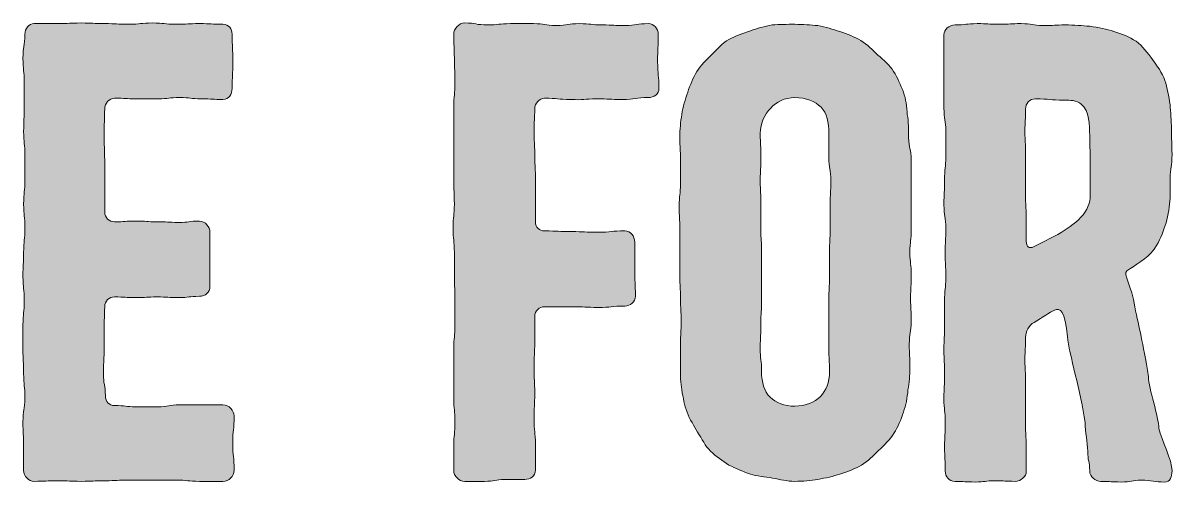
# Model space of a CAD drawing. Header units: inches. Extents: x 217 to 864, y -1016 to -62.
# Drawn here: x 536.7 to 857, y -792.5 to -664.6 of the extents above; entities that cross this region are included whole.
import ezdxf

# ---------------------------------------------------------------- set-up
doc = ezdxf.new("R2010")
doc.units = ezdxf.units.IN
doc.header["$MEASUREMENT"] = 0
doc.layers.add('Layer 1', color=7, linetype='Continuous')

# ---------------------------------------------------------------- blocks, each defined once
blk = doc.blocks.new('block 2')
at = {"layer": 'Layer 1', "true_color": 0x040404}
h = blk.add_hatch(color=18, dxfattribs=at)
h.dxf.hatch_style = 2
edge = h.paths.add_edge_path()
edge.add_spline(control_points=[(592.46, -771.03), (589.55, -771.03), (589.55, -771.03), (586.45, -771.03), (583.36, -771.03), (583.36, -771.03), (580.44, -771.03), (577.34, -771.03), (577.34, -771.58), (574.25, -771.58), (571.33, -771.58), (571.33, -771.58), (568.23, -771.58), (565.32, -771.58), (565.32, -771.22), (562.22, -771.22), (560.76, -771.22), (559.67, -770.12), (559.67, -768.48), (559.67, -765.39), (559.12, -765.39), (559.12, -762.29), (559.12, -759.19), (559.31, -759.19), (559.31, -756.09), (559.31, -753), (559.31, -753), (559.31, -749.9), (559.31, -746.8), (559.49, -746.8), (559.49, -743.7), (559.49, -742.06), (560.76, -740.97), (562.22, -740.97), (565.14, -740.97), (565.14, -741.15), (568.23, -741.15), (571.15, -741.15), (571.15, -740.97), (574.06, -740.97), (577.16, -740.97), (577.16, -741.15), (580.08, -741.15), (582.99, -741.15), (582.99, -740.79), (585.91, -740.79), (587.55, -740.79), (588.82, -739.7), (588.82, -738.06), (588.82, -734.23), (588.82, -734.23), (588.82, -730.59), (588.82, -726.76), (588.82, -726.76), (588.82, -722.93), (588.82, -721.48), (587.55, -719.84), (585.91, -719.84), (582.99, -719.84), (582.99, -720.2), (580.08, -720.2), (576.98, -720.2), (576.98, -720.02), (574.06, -720.02), (571.15, -720.02), (571.15, -719.84), (568.23, -719.84), (565.14, -719.84), (565.14, -720.02), (562.22, -720.02), (560.76, -720.02), (559.49, -718.93), (559.49, -717.29), (559.49, -713.82), (559.49, -713.82), (559.49, -710.18), (559.49, -706.54), (559.49, -706.54), (559.49, -702.89), (559.49, -699.25), (559.31, -699.25), (559.31, -695.79), (559.31, -692.14), (559.49, -692.14), (559.49, -688.5), (559.49, -687.04), (560.76, -685.58), (562.22, -685.58), (565.32, -685.58), (565.32, -685.77), (568.23, -685.77), (571.33, -685.77), (571.33, -685.77), (574.43, -685.77), (577.34, -685.77), (577.34, -685.4), (580.44, -685.4), (583.36, -685.4), (583.36, -685.77), (586.45, -685.77), (589.55, -685.77), (589.55, -685.95), (592.46, -685.95), (594.11, -685.95), (595.02, -684.49), (595.02, -682.85), (595.02, -679.21), (595.2, -679.21), (595.2, -675.38), (595.2, -671.55), (595.02, -671.55), (595.02, -667.73), (595.02, -666.27), (594.11, -665), (592.46, -665), (589.19, -665), (589.19, -664.81), (585.91, -664.81), (582.63, -664.81), (582.63, -665), (579.35, -665), (576.07, -665), (576.07, -664.63), (572.79, -664.63), (569.51, -664.63), (569.51, -665), (566.23, -665), (562.77, -665), (562.77, -664.81), (559.49, -664.81), (556.21, -664.81), (556.21, -664.63), (552.93, -664.63), (549.65, -664.63), (549.65, -664.81), (546.37, -664.81), (543.09, -664.81), (543.09, -664.81), (539.81, -664.81), (538.35, -664.81), (537.26, -666.27), (537.26, -667.73), (537.26, -671.19), (536.71, -671.19), (536.71, -674.47), (536.71, -677.93), (537.08, -677.93), (537.08, -681.21), (537.08, -684.67), (537.08, -684.67), (537.08, -687.95), (537.08, -691.41), (536.9, -691.41), (536.9, -694.88), (536.9, -698.15), (537.26, -698.15), (537.26, -701.62), (537.26, -704.9), (537.26, -704.9), (537.26, -708.36), (537.26, -711.64), (536.9, -711.64), (536.9, -715.1), (536.9, -718.38), (537.26, -718.38), (537.26, -721.84), (537.26, -725.12), (536.9, -725.12), (536.9, -728.58), (536.9, -731.86), (536.71, -731.86), (536.71, -735.32), (536.71, -738.6), (537.08, -738.6), (537.08, -742.06), (537.08, -745.34), (536.71, -745.34), (536.71, -748.81), (536.71, -752.09), (536.71, -752.09), (536.71, -755.55), (536.71, -758.83), (536.9, -758.83), (536.9, -762.29), (536.9, -765.75), (537.26, -765.75), (537.26, -769.03), (537.26, -772.49), (536.71, -772.49), (536.71, -775.77), (536.71, -779.23), (536.9, -779.23), (536.9, -782.51), (536.9, -785.97), (536.9, -785.97), (536.9, -789.25), (536.9, -790.89), (538.35, -792.35), (539.81, -792.35), (543.09, -792.35), (543.09, -792.17), (546.37, -792.17), (549.65, -792.17), (549.65, -792.35), (552.93, -792.35), (556.21, -792.35), (556.21, -792.17), (559.67, -792.17), (562.95, -792.17), (562.95, -791.99), (566.23, -791.99), (569.51, -791.99), (569.51, -791.99), (572.79, -791.99), (576.07, -791.99), (576.07, -791.99), (579.35, -791.99), (582.63, -791.99), (582.63, -792.35), (585.91, -792.35), (589.19, -792.35), (589.19, -792.35), (592.46, -792.35), (594.11, -792.35), (595.56, -790.89), (595.56, -789.25), (595.56, -785.43), (595.2, -785.43), (595.2, -781.78), (595.2, -777.96), (595.56, -777.96), (595.56, -774.13), (595.56, -772.67), (594.11, -771.03), (592.46, -771.03)], knot_values=[0, 0, 0, 0, 1, 1, 1, 2, 2, 2, 3, 3, 3, 4, 4, 4, 5, 5, 5, 6, 6, 6, 7, 7, 7, 8, 8, 8, 9, 9, 9, 10, 10, 10, 11, 11, 11, 12, 12, 12, 13, 13, 13, 14, 14, 14, 15, 15, 15, 16, 16, 16, 17, 17, 17, 18, 18, 18, 19, 19, 19, 20, 20, 20, 21, 21, 21, 22, 22, 22, 23, 23, 23, 24, 24, 24, 25, 25, 25, 26, 26, 26, 27, 27, 27, 28, 28, 28, 29, 29, 29, 30, 30, 30, 31, 31, 31, 32, 32, 32, 33, 33, 33, 34, 34, 34, 35, 35, 35, 36, 36, 36, 37, 37, 37, 38, 38, 38, 39, 39, 39, 40, 40, 40, 41, 41, 41, 42, 42, 42, 43, 43, 43, 44, 44, 44, 45, 45, 45, 46, 46, 46, 47, 47, 47, 48, 48, 48, 49, 49, 49, 50, 50, 50, 51, 51, 51, 52, 52, 52, 53, 53, 53, 54, 54, 54, 55, 55, 55, 56, 56, 56, 57, 57, 57, 58, 58, 58, 59, 59, 59, 60, 60, 60, 61, 61, 61, 62, 62, 62, 63, 63, 63, 64, 64, 64, 65, 65, 65, 66, 66, 66, 67, 67, 67, 68, 68, 68, 69, 69, 69, 70, 70, 70, 71, 71, 71, 72, 72, 72, 73, 73, 73, 74, 74, 74, 75, 75, 75, 76, 76, 76, 77, 77, 77, 78, 78, 78, 78], degree=3, periodic=1)
h = blk.add_hatch(color=18, dxfattribs=at)
h.dxf.hatch_style = 2
edge = h.paths.add_edge_path()
edge.add_spline(control_points=[(682.1, -685.58), (685.75, -685.58), (685.75, -685.95), (689.39, -685.95), (693.04, -686.13), (693.04, -685.77), (696.68, -685.77), (700.14, -685.77), (700.14, -685.95), (703.78, -685.95), (707.43, -685.95), (707.43, -685.4), (711.07, -685.4), (712.53, -685.4), (713.99, -684.49), (713.99, -682.85), (713.99, -679.21), (713.62, -679.21), (713.62, -675.38), (713.62, -671.55), (713.81, -671.55), (713.81, -667.73), (713.81, -666.27), (712.53, -664.81), (711.07, -664.81), (707.79, -664.81), (707.79, -665.36), (704.51, -665.36), (701.42, -665.36), (701.42, -665.18), (698.14, -665.18), (695.04, -665.18), (695.04, -664.81), (691.76, -664.81), (688.66, -664.81), (688.66, -665.36), (685.38, -665.36), (682.1, -665.36), (682.1, -664.81), (679.01, -664.81), (675.73, -664.81), (675.73, -664.81), (672.63, -664.81), (669.35, -664.81), (669.35, -665.18), (666.25, -665.18), (662.97, -665.18), (662.97, -664.63), (659.87, -664.63), (658.24, -664.63), (656.78, -666.27), (656.78, -667.73), (656.78, -671.19), (656.96, -671.19), (656.96, -674.47), (656.96, -677.93), (657.14, -677.93), (657.14, -681.21), (657.14, -684.67), (656.78, -684.67), (656.78, -687.95), (656.78, -691.41), (656.78, -691.41), (656.78, -694.88), (656.78, -698.15), (656.78, -698.15), (656.78, -701.62), (656.78, -704.9), (656.78, -704.9), (656.78, -708.36), (656.78, -711.64), (656.96, -711.64), (656.96, -715.1), (656.96, -718.38), (656.6, -718.38), (656.6, -721.84), (656.6, -725.12), (656.96, -725.12), (656.96, -728.58), (656.96, -731.86), (656.96, -731.86), (656.96, -735.32), (656.96, -738.6), (657.14, -738.6), (657.14, -742.06), (657.14, -745.34), (657.14, -745.34), (657.14, -748.81), (657.14, -752.09), (656.78, -752.09), (656.78, -755.55), (656.78, -758.83), (656.78, -758.83), (656.78, -762.29), (656.78, -765.75), (656.78, -765.75), (656.78, -769.03), (656.78, -772.49), (657.14, -772.49), (657.14, -775.77), (657.14, -779.23), (656.78, -779.23), (656.78, -782.51), (656.78, -785.97), (656.78, -785.97), (656.78, -789.25), (656.78, -790.89), (658.24, -792.35), (659.87, -792.35), (662.61, -792.35), (662.61, -792.35), (665.34, -792.35), (668.26, -792.35), (668.26, -791.8), (670.99, -791.8), (673.72, -791.8), (673.72, -791.8), (676.64, -791.8), (678.09, -791.8), (679.55, -790.89), (679.55, -789.25), (679.55, -785.79), (679.55, -785.79), (679.55, -782.15), (679.55, -778.5), (679.19, -778.5), (679.19, -775.04), (679.19, -771.4), (679.37, -771.4), (679.37, -767.75), (679.37, -764.29), (679.19, -764.29), (679.19, -760.65), (679.19, -757), (679.37, -757), (679.37, -753.54), (679.37, -749.9), (679.37, -749.9), (679.37, -746.44), (679.37, -744.8), (680.65, -743.7), (682.1, -743.7), (685.93, -743.7), (685.93, -743.7), (689.57, -743.7), (693.4, -743.7), (693.4, -743.89), (697.04, -743.89), (700.69, -743.89), (700.69, -743.52), (704.51, -743.52), (705.97, -743.52), (707.43, -742.25), (707.43, -740.79), (707.43, -736.96), (707.25, -736.96), (707.25, -733.14), (707.25, -729.49), (707.25, -729.49), (707.25, -725.67), (707.25, -724.03), (705.97, -722.57), (704.51, -722.57), (700.69, -722.57), (700.69, -722.93), (697.04, -722.93), (693.22, -722.93), (693.22, -722.75), (689.57, -722.75), (685.93, -722.75), (685.93, -722.57), (682.1, -722.57), (680.65, -722.57), (679.55, -721.66), (679.55, -720.02), (679.55, -716.92), (679.55, -716.92), (679.55, -713.82), (679.55, -710.54), (679.55, -710.54), (679.55, -707.45), (679.55, -704.35), (679.37, -704.35), (679.37, -701.07), (679.37, -697.97), (679.19, -697.97), (679.19, -694.88), (679.19, -691.6), (679.37, -691.6), (679.37, -688.5), (679.37, -687.04), (680.65, -685.58), (682.1, -685.58)], knot_values=[0, 0, 0, 0, 1, 1, 1, 2, 2, 2, 3, 3, 3, 4, 4, 4, 5, 5, 5, 6, 6, 6, 7, 7, 7, 8, 8, 8, 9, 9, 9, 10, 10, 10, 11, 11, 11, 12, 12, 12, 13, 13, 13, 14, 14, 14, 15, 15, 15, 16, 16, 16, 17, 17, 17, 18, 18, 18, 19, 19, 19, 20, 20, 20, 21, 21, 21, 22, 22, 22, 23, 23, 23, 24, 24, 24, 25, 25, 25, 26, 26, 26, 27, 27, 27, 28, 28, 28, 29, 29, 29, 30, 30, 30, 31, 31, 31, 32, 32, 32, 33, 33, 33, 34, 34, 34, 35, 35, 35, 36, 36, 36, 37, 37, 37, 38, 38, 38, 39, 39, 39, 40, 40, 40, 41, 41, 41, 42, 42, 42, 43, 43, 43, 44, 44, 44, 45, 45, 45, 46, 46, 46, 47, 47, 47, 48, 48, 48, 49, 49, 49, 50, 50, 50, 51, 51, 51, 52, 52, 52, 53, 53, 53, 54, 54, 54, 55, 55, 55, 56, 56, 56, 57, 57, 57, 58, 58, 58, 59, 59, 59, 60, 60, 60, 61, 61, 61, 62, 62, 62, 63, 63, 63, 64, 64, 64, 64], degree=3, periodic=1)
h = blk.add_hatch(color=18, dxfattribs=at)
h.dxf.hatch_style = 2
edge = h.paths.add_edge_path()
edge.add_spline(control_points=[(784.32, -715.65), (784.32, -712.55), (784.32, -712.55), (784.32, -709.27), (784.32, -706.17), (784.32, -706.17), (784.32, -702.89), (784.32, -699.61), (783.59, -699.61), (783.59, -696.52), (783.59, -694.33), (783.59, -692.14), (783.22, -690.14), (783.04, -687.95), (782.86, -685.77), (782.13, -683.94), (781.4, -681.94), (780.49, -679.94), (779.4, -678.11), (778.3, -676.29), (776.66, -675.02), (775.02, -673.56), (773.57, -672.1), (772.11, -670.64), (770.29, -669.55), (768.46, -668.46), (766.46, -667.73), (764.46, -667), (762.45, -666.45), (760.45, -665.72), (758.26, -665.36), (756.26, -665.18), (754.25, -665), (751.88, -665), (749.7, -665), (747.69, -665), (745.51, -665.18), (743.5, -665.54), (741.32, -666.09), (739.5, -666.82), (737.31, -667.55), (735.3, -668.28), (733.48, -669.19), (731.66, -670.28), (730.2, -671.92), (728.74, -673.38), (727.29, -674.83), (725.65, -676.47), (724.55, -678.11), (723.46, -679.94), (722.73, -681.94), (722, -683.94), (721.28, -685.95), (720.73, -687.95), (720.36, -690.14), (720, -692.14), (719.82, -694.33), (719.82, -696.52), (719.82, -699.61), (720, -699.61), (720, -702.89), (720, -706.17), (720, -706.17), (720, -709.27), (720, -712.55), (719.64, -712.55), (719.64, -715.65), (719.64, -718.93), (719.82, -718.93), (719.82, -722.2), (719.82, -725.3), (719.82, -725.3), (719.82, -728.58), (719.82, -731.68), (719.82, -731.68), (719.82, -734.96), (719.82, -738.24), (720, -738.24), (720, -741.34), (720, -744.61), (720.18, -744.61), (720.18, -747.71), (720.18, -750.99), (720, -750.99), (720, -754.09), (720, -757.37), (720, -757.37), (720, -760.65), (720, -762.83), (720, -764.84), (720.36, -766.84), (720.73, -769.03), (721.09, -771.22), (721.82, -773.04), (722.55, -775.22), (723.83, -776.86), (724.74, -778.68), (726.01, -780.51), (726.92, -782.51), (728.38, -783.97), (730.02, -785.43), (731.66, -786.7), (733.48, -787.8), (735.3, -788.71), (737.31, -789.62), (739.5, -790.35), (741.32, -790.89), (743.5, -791.07), (745.69, -791.44), (747.69, -791.8), (749.7, -792.35), (751.88, -792.35), (754.25, -792.35), (756.26, -792.17), (758.26, -791.8), (760.45, -791.44), (762.63, -790.89), (764.46, -790.35), (766.64, -789.62), (768.65, -788.89), (770.47, -787.8), (772.29, -786.7), (773.75, -785.24), (775.2, -783.79), (776.84, -782.33), (778.3, -780.69), (779.58, -778.87), (780.67, -777.23), (781.4, -775.22), (782.13, -773.04), (782.86, -771.22), (783.22, -769.03), (783.4, -766.84), (783.77, -764.84), (783.95, -762.83), (783.95, -760.65), (783.95, -757.37), (783.77, -757.37), (783.77, -754.09), (783.77, -750.99), (784.32, -750.99), (784.32, -747.71), (784.32, -744.61), (784.13, -744.61), (784.13, -741.34), (784.13, -738.06), (784.32, -738.06), (784.32, -734.96), (784.32, -731.68), (783.95, -731.68), (783.95, -728.58), (783.95, -725.3), (784.32, -725.3), (784.32, -722.02), (784.32, -718.93), (784.32, -718.93), (784.32, -715.65)], knot_values=[0, 0, 0, 0, 1, 1, 1, 2, 2, 2, 3, 3, 3, 4, 4, 4, 5, 5, 5, 6, 6, 6, 7, 7, 7, 8, 8, 8, 9, 9, 9, 10, 10, 10, 11, 11, 11, 12, 12, 12, 13, 13, 13, 14, 14, 14, 15, 15, 15, 16, 16, 16, 17, 17, 17, 18, 18, 18, 19, 19, 19, 20, 20, 20, 21, 21, 21, 22, 22, 22, 23, 23, 23, 24, 24, 24, 25, 25, 25, 26, 26, 26, 27, 27, 27, 28, 28, 28, 29, 29, 29, 30, 30, 30, 31, 31, 31, 32, 32, 32, 33, 33, 33, 34, 34, 34, 35, 35, 35, 36, 36, 36, 37, 37, 37, 38, 38, 38, 39, 39, 39, 40, 40, 40, 41, 41, 41, 42, 42, 42, 43, 43, 43, 44, 44, 44, 45, 45, 45, 46, 46, 46, 47, 47, 47, 48, 48, 48, 49, 49, 49, 50, 50, 50, 51, 51, 51, 52, 52, 52, 52], degree=3, periodic=1)
edge = h.paths.add_edge_path()
edge.add_spline(control_points=[(761.72, -715.28), (761.72, -718.56), (761.72, -718.56), (761.72, -721.84), (761.72, -725.3), (761.54, -725.3), (761.54, -728.58), (761.54, -731.86), (761.54, -731.86), (761.54, -735.14), (761.54, -738.6), (761.36, -738.6), (761.36, -741.88), (761.36, -745.16), (761.36, -745.16), (761.36, -748.44), (761.36, -751.9), (761.36, -751.9), (761.36, -755.18), (761.36, -758.46), (761.54, -758.46), (761.54, -761.74), (761.54, -764.84), (760.63, -767.02), (758.99, -768.66), (757.35, -770.3), (754.98, -771.4), (751.88, -771.4), (748.97, -771.4), (746.6, -770.49), (744.96, -768.85), (743.32, -767.21), (742.59, -764.84), (742.59, -761.74), (742.59, -758.46), (742.23, -758.46), (742.23, -755.18), (742.23, -751.72), (742.41, -751.72), (742.41, -748.44), (742.41, -745.16), (742.59, -745.16), (742.59, -741.7), (742.59, -738.42), (742.59, -738.42), (742.59, -735.14), (742.59, -731.86), (742.59, -731.86), (742.59, -728.58), (742.59, -725.3), (742.41, -725.3), (742.41, -721.84), (742.41, -718.56), (742.41, -718.56), (742.41, -715.28), (742.41, -712), (742.23, -712), (742.23, -708.54), (742.23, -705.26), (742.41, -705.26), (742.41, -701.98), (742.41, -698.7), (742.23, -698.7), (742.23, -695.42), (742.23, -692.32), (743.5, -690.14), (745.14, -688.32), (746.78, -686.68), (748.97, -685.4), (751.88, -685.4), (754.98, -685.4), (757.53, -686.49), (759.17, -688.13), (760.81, -689.77), (761.36, -692.32), (761.36, -695.42), (761.36, -698.7), (761.36, -698.7), (761.36, -701.98), (761.36, -705.26), (761.91, -705.26), (761.91, -708.72), (761.91, -712), (761.72, -712), (761.72, -715.28)], knot_values=[0, 0, 0, 0, 1, 1, 1, 2, 2, 2, 3, 3, 3, 4, 4, 4, 5, 5, 5, 6, 6, 6, 7, 7, 7, 8, 8, 8, 9, 9, 9, 10, 10, 10, 11, 11, 11, 12, 12, 12, 13, 13, 13, 14, 14, 14, 15, 15, 15, 16, 16, 16, 17, 17, 17, 18, 18, 18, 19, 19, 19, 20, 20, 20, 21, 21, 21, 22, 22, 22, 23, 23, 23, 24, 24, 24, 25, 25, 25, 26, 26, 26, 27, 27, 27, 28, 28, 28, 28], degree=3, periodic=1)
h = blk.add_hatch(color=18, dxfattribs=at)
h.dxf.hatch_style = 2
edge = h.paths.add_edge_path()
edge.add_spline(control_points=[(816.38, -789.44), (816.38, -786.34), (816.38, -786.34), (816.38, -783.24), (816.38, -780.14), (816.2, -780.14), (816.2, -777.05), (816.2, -773.95), (816.2, -773.95), (816.2, -770.85), (816.2, -767.75), (816.2, -767.75), (816.2, -764.66), (816.2, -761.56), (816.02, -761.56), (816.02, -758.46), (816.02, -755.36), (816.2, -755.36), (816.2, -752.27), (816.2, -750.63), (817.11, -748.81), (818.57, -748.08), (821.85, -746.07), (820.94, -746.62), (824.22, -744.61), (825.86, -743.89), (827.13, -744.8), (827.86, -752.09), (828.23, -756.64), (831.69, -767.57), (832.78, -775.95), (832.78, -778.68), (833.51, -781.42), (833.51, -783.97), (833.51, -786.7), (834.06, -786.7), (834.06, -789.44), (834.06, -791.07), (835.7, -792.35), (837.15, -792.35), (840.07, -792.35), (840.07, -792.53), (842.8, -792.53), (845.72, -792.53), (845.72, -791.99), (848.45, -791.99), (851.36, -791.99), (852.09, -792.53), (855.01, -792.53), (856.47, -792.53), (857.01, -791.07), (857.01, -789.44), (857.01, -786.34), (854.1, -780.87), (853.37, -777.59), (853.37, -774.49), (850.45, -766.48), (850.45, -763.2), (848.81, -753), (847.9, -750.08), (846.63, -743.7), (845.9, -737.87), (843.16, -734.59), (844.44, -733.68), (846.26, -732.41), (850.45, -730.04), (851.73, -728.04), (853.19, -726.21), (854.1, -724.03), (854.83, -721.84), (855.55, -719.84), (856.1, -717.47), (856.28, -715.1), (856.65, -712.91), (856.47, -710.54), (856.47, -708.18), (856.47, -704.71), (857.01, -704.71), (857.01, -701.25), (857.01, -697.61), (856.83, -697.61), (856.83, -694.15), (856.83, -691.78), (856.65, -689.41), (856.47, -687.41), (856.1, -685.04), (855.74, -682.67), (855.01, -680.66), (854.28, -678.48), (852.82, -676.47), (851.55, -674.83), (850.27, -673.01), (848.81, -671.01), (846.99, -669.73), (845.17, -668.46), (842.98, -667.73), (840.8, -667), (838.79, -666.27), (836.61, -665.91), (834.06, -665.54), (832.05, -665.36), (829.68, -665.18), (827.31, -665.18), (824.22, -665.18), (824.22, -665.36), (821.12, -665.36), (818.02, -665.36), (818.02, -664.81), (814.92, -664.81), (812.01, -664.81), (812.01, -665), (808.73, -665), (805.63, -665), (805.63, -664.81), (802.72, -664.81), (799.62, -664.81), (799.62, -665.18), (796.52, -665.18), (794.88, -665.18), (793.43, -666.45), (793.43, -667.91), (793.43, -671.37), (793.43, -671.37), (793.43, -674.65), (793.43, -678.11), (793.43, -678.11), (793.43, -681.58), (793.43, -684.85), (793.43, -684.85), (793.43, -688.32), (793.43, -691.6), (793.97, -691.6), (793.97, -694.88), (793.97, -698.34), (793.97, -698.34), (793.97, -701.8), (793.97, -705.08), (793.61, -705.08), (793.61, -708.54), (793.61, -711.82), (793.43, -711.82), (793.43, -715.28), (793.43, -718.56), (793.97, -718.56), (793.97, -722.02), (793.97, -725.3), (793.79, -725.3), (793.79, -728.76), (793.79, -732.04), (793.97, -732.04), (793.97, -735.51), (793.97, -738.78), (793.61, -738.78), (793.61, -742.25), (793.61, -745.53), (793.61, -745.53), (793.61, -748.99), (793.61, -752.27), (793.43, -752.27), (793.43, -755.73), (793.43, -759.01), (793.61, -759.01), (793.61, -762.47), (793.61, -765.93), (793.43, -765.93), (793.43, -769.21), (793.43, -772.67), (793.79, -772.67), (793.79, -775.95), (793.79, -779.41), (793.61, -779.41), (793.61, -782.69), (793.61, -786.16), (793.79, -786.16), (793.79, -789.44), (793.79, -791.07), (794.88, -792.35), (796.52, -792.35), (799.26, -792.35), (799.26, -792.53), (802.17, -792.53), (804.9, -792.53), (804.9, -792.17), (807.64, -792.17), (810.55, -792.17), (810.55, -792.35), (813.29, -792.35), (814.92, -792.35), (816.38, -791.07), (816.38, -789.44)], knot_values=[0, 0, 0, 0, 1, 1, 1, 2, 2, 2, 3, 3, 3, 4, 4, 4, 5, 5, 5, 6, 6, 6, 7, 7, 7, 8, 8, 8, 9, 9, 9, 10, 10, 10, 11, 11, 11, 12, 12, 12, 13, 13, 13, 14, 14, 14, 15, 15, 15, 16, 16, 16, 17, 17, 17, 18, 18, 18, 19, 19, 19, 20, 20, 20, 21, 21, 21, 22, 22, 22, 23, 23, 23, 24, 24, 24, 25, 25, 25, 26, 26, 26, 27, 27, 27, 28, 28, 28, 29, 29, 29, 30, 30, 30, 31, 31, 31, 32, 32, 32, 33, 33, 33, 34, 34, 34, 35, 35, 35, 36, 36, 36, 37, 37, 37, 38, 38, 38, 39, 39, 39, 40, 40, 40, 41, 41, 41, 42, 42, 42, 43, 43, 43, 44, 44, 44, 45, 45, 45, 46, 46, 46, 47, 47, 47, 48, 48, 48, 49, 49, 49, 50, 50, 50, 51, 51, 51, 52, 52, 52, 53, 53, 53, 54, 54, 54, 55, 55, 55, 56, 56, 56, 57, 57, 57, 58, 58, 58, 59, 59, 59, 60, 60, 60, 61, 61, 61, 62, 62, 62, 63, 63, 63, 63], degree=3, periodic=1)
edge = h.paths.add_edge_path()
edge.add_spline(control_points=[(816.2, -688.68), (816.2, -687.04), (817.29, -685.77), (818.93, -685.77), (822.94, -685.77), (822.94, -686.13), (826.95, -686.13), (828.59, -686.13), (830.41, -686.13), (831.69, -687.22), (834.06, -689.04), (834.06, -693.24), (834.06, -695.97), (834.06, -700.16), (834.24, -700.16), (834.24, -704.17), (834.24, -708.36), (834.24, -708.36), (834.24, -712.37), (834.24, -715.65), (832.78, -717.65), (830.96, -719.47), (828.95, -721.11), (826.77, -722.75), (824.22, -724.03), (821.48, -725.48), (821.3, -725.48), (818.57, -726.94), (817.11, -727.67), (816.38, -726.94), (816.38, -725.48), (816.38, -722.39), (816.38, -722.39), (816.38, -719.29), (816.38, -716.19), (816.2, -716.19), (816.2, -713.28), (816.2, -710.18), (816.2, -710.18), (816.2, -707.08), (816.2, -703.99), (816.2, -703.99), (816.2, -700.89), (816.2, -697.79), (816.02, -697.79), (816.02, -694.88), (816.02, -691.78), (816.2, -691.78), (816.2, -688.68)], knot_values=[0, 0, 0, 0, 1, 1, 1, 2, 2, 2, 3, 3, 3, 4, 4, 4, 5, 5, 5, 6, 6, 6, 7, 7, 7, 8, 8, 8, 9, 9, 9, 10, 10, 10, 11, 11, 11, 12, 12, 12, 13, 13, 13, 14, 14, 14, 15, 15, 15, 16, 16, 16, 16], degree=3, periodic=1)
at = {"layer": 'Layer 1', "lineweight": 0}
for points, knots in [([(592.46, -771.03), (589.55, -771.03), (589.55, -771.03), (586.45, -771.03), (583.36, -771.03), (583.36, -771.03), (580.44, -771.03), (577.34, -771.03), (577.34, -771.58), (574.25, -771.58), (571.33, -771.58), (571.33, -771.58), (568.23, -771.58), (565.32, -771.58), (565.32, -771.22), (562.22, -771.22), (560.76, -771.22), (559.67, -770.12), (559.67, -768.48), (559.67, -765.39), (559.12, -765.39), (559.12, -762.29), (559.12, -759.19), (559.31, -759.19), (559.31, -756.09), (559.31, -753), (559.31, -753), (559.31, -749.9), (559.31, -746.8), (559.49, -746.8), (559.49, -743.7), (559.49, -742.06), (560.76, -740.97), (562.22, -740.97), (565.14, -740.97), (565.14, -741.15), (568.23, -741.15), (571.15, -741.15), (571.15, -740.97), (574.06, -740.97), (577.16, -740.97), (577.16, -741.15), (580.08, -741.15), (582.99, -741.15), (582.99, -740.79), (585.91, -740.79), (587.55, -740.79), (588.82, -739.7), (588.82, -738.06), (588.82, -734.23), (588.82, -734.23), (588.82, -730.59), (588.82, -726.76), (588.82, -726.76), (588.82, -722.93), (588.82, -721.48), (587.55, -719.84), (585.91, -719.84), (582.99, -719.84), (582.99, -720.2), (580.08, -720.2), (576.98, -720.2), (576.98, -720.02), (574.06, -720.02), (571.15, -720.02), (571.15, -719.84), (568.23, -719.84), (565.14, -719.84), (565.14, -720.02), (562.22, -720.02), (560.76, -720.02), (559.49, -718.93), (559.49, -717.29), (559.49, -713.82), (559.49, -713.82), (559.49, -710.18), (559.49, -706.54), (559.49, -706.54), (559.49, -702.89), (559.49, -699.25), (559.31, -699.25), (559.31, -695.79), (559.31, -692.14), (559.49, -692.14), (559.49, -688.5), (559.49, -687.04), (560.76, -685.58), (562.22, -685.58), (565.32, -685.58), (565.32, -685.77), (568.23, -685.77), (571.33, -685.77), (571.33, -685.77), (574.43, -685.77), (577.34, -685.77), (577.34, -685.4), (580.44, -685.4), (583.36, -685.4), (583.36, -685.77), (586.45, -685.77), (589.55, -685.77), (589.55, -685.95), (592.46, -685.95), (594.11, -685.95), (595.02, -684.49), (595.02, -682.85), (595.02, -679.21), (595.2, -679.21), (595.2, -675.38), (595.2, -671.55), (595.02, -671.55), (595.02, -667.73), (595.02, -666.27), (594.11, -665), (592.46, -665), (589.19, -665), (589.19, -664.81), (585.91, -664.81), (582.63, -664.81), (582.63, -665), (579.35, -665), (576.07, -665), (576.07, -664.63), (572.79, -664.63), (569.51, -664.63), (569.51, -665), (566.23, -665), (562.77, -665), (562.77, -664.81), (559.49, -664.81), (556.21, -664.81), (556.21, -664.63), (552.93, -664.63), (549.65, -664.63), (549.65, -664.81), (546.37, -664.81), (543.09, -664.81), (543.09, -664.81), (539.81, -664.81), (538.35, -664.81), (537.26, -666.27), (537.26, -667.73), (537.26, -671.19), (536.71, -671.19), (536.71, -674.47), (536.71, -677.93), (537.08, -677.93), (537.08, -681.21), (537.08, -684.67), (537.08, -684.67), (537.08, -687.95), (537.08, -691.41), (536.9, -691.41), (536.9, -694.88), (536.9, -698.15), (537.26, -698.15), (537.26, -701.62), (537.26, -704.9), (537.26, -704.9), (537.26, -708.36), (537.26, -711.64), (536.9, -711.64), (536.9, -715.1), (536.9, -718.38), (537.26, -718.38), (537.26, -721.84), (537.26, -725.12), (536.9, -725.12), (536.9, -728.58), (536.9, -731.86), (536.71, -731.86), (536.71, -735.32), (536.71, -738.6), (537.08, -738.6), (537.08, -742.06), (537.08, -745.34), (536.71, -745.34), (536.71, -748.81), (536.71, -752.09), (536.71, -752.09), (536.71, -755.55), (536.71, -758.83), (536.9, -758.83), (536.9, -762.29), (536.9, -765.75), (537.26, -765.75), (537.26, -769.03), (537.26, -772.49), (536.71, -772.49), (536.71, -775.77), (536.71, -779.23), (536.9, -779.23), (536.9, -782.51), (536.9, -785.97), (536.9, -785.97), (536.9, -789.25), (536.9, -790.89), (538.35, -792.35), (539.81, -792.35), (543.09, -792.35), (543.09, -792.17), (546.37, -792.17), (549.65, -792.17), (549.65, -792.35), (552.93, -792.35), (556.21, -792.35), (556.21, -792.17), (559.67, -792.17), (562.95, -792.17), (562.95, -791.99), (566.23, -791.99), (569.51, -791.99), (569.51, -791.99), (572.79, -791.99), (576.07, -791.99), (576.07, -791.99), (579.35, -791.99), (582.63, -791.99), (582.63, -792.35), (585.91, -792.35), (589.19, -792.35), (589.19, -792.35), (592.46, -792.35), (594.11, -792.35), (595.56, -790.89), (595.56, -789.25), (595.56, -785.43), (595.2, -785.43), (595.2, -781.78), (595.2, -777.96), (595.56, -777.96), (595.56, -774.13), (595.56, -772.67), (594.11, -771.03), (592.46, -771.03)], [0, 0, 0, 0, 1, 1, 1, 2, 2, 2, 3, 3, 3, 4, 4, 4, 5, 5, 5, 6, 6, 6, 7, 7, 7, 8, 8, 8, 9, 9, 9, 10, 10, 10, 11, 11, 11, 12, 12, 12, 13, 13, 13, 14, 14, 14, 15, 15, 15, 16, 16, 16, 17, 17, 17, 18, 18, 18, 19, 19, 19, 20, 20, 20, 21, 21, 21, 22, 22, 22, 23, 23, 23, 24, 24, 24, 25, 25, 25, 26, 26, 26, 27, 27, 27, 28, 28, 28, 29, 29, 29, 30, 30, 30, 31, 31, 31, 32, 32, 32, 33, 33, 33, 34, 34, 34, 35, 35, 35, 36, 36, 36, 37, 37, 37, 38, 38, 38, 39, 39, 39, 40, 40, 40, 41, 41, 41, 42, 42, 42, 43, 43, 43, 44, 44, 44, 45, 45, 45, 46, 46, 46, 47, 47, 47, 48, 48, 48, 49, 49, 49, 50, 50, 50, 51, 51, 51, 52, 52, 52, 53, 53, 53, 54, 54, 54, 55, 55, 55, 56, 56, 56, 57, 57, 57, 58, 58, 58, 59, 59, 59, 60, 60, 60, 61, 61, 61, 62, 62, 62, 63, 63, 63, 64, 64, 64, 65, 65, 65, 66, 66, 66, 67, 67, 67, 68, 68, 68, 69, 69, 69, 70, 70, 70, 71, 71, 71, 72, 72, 72, 73, 73, 73, 74, 74, 74, 75, 75, 75, 76, 76, 76, 77, 77, 77, 78, 78, 78, 78]), ([(682.1, -685.58), (685.75, -685.58), (685.75, -685.95), (689.39, -685.95), (693.04, -686.13), (693.04, -685.77), (696.68, -685.77), (700.14, -685.77), (700.14, -685.95), (703.78, -685.95), (707.43, -685.95), (707.43, -685.4), (711.07, -685.4), (712.53, -685.4), (713.99, -684.49), (713.99, -682.85), (713.99, -679.21), (713.62, -679.21), (713.62, -675.38), (713.62, -671.55), (713.81, -671.55), (713.81, -667.73), (713.81, -666.27), (712.53, -664.81), (711.07, -664.81), (707.79, -664.81), (707.79, -665.36), (704.51, -665.36), (701.42, -665.36), (701.42, -665.18), (698.14, -665.18), (695.04, -665.18), (695.04, -664.81), (691.76, -664.81), (688.66, -664.81), (688.66, -665.36), (685.38, -665.36), (682.1, -665.36), (682.1, -664.81), (679.01, -664.81), (675.73, -664.81), (675.73, -664.81), (672.63, -664.81), (669.35, -664.81), (669.35, -665.18), (666.25, -665.18), (662.97, -665.18), (662.97, -664.63), (659.87, -664.63), (658.24, -664.63), (656.78, -666.27), (656.78, -667.73), (656.78, -671.19), (656.96, -671.19), (656.96, -674.47), (656.96, -677.93), (657.14, -677.93), (657.14, -681.21), (657.14, -684.67), (656.78, -684.67), (656.78, -687.95), (656.78, -691.41), (656.78, -691.41), (656.78, -694.88), (656.78, -698.15), (656.78, -698.15), (656.78, -701.62), (656.78, -704.9), (656.78, -704.9), (656.78, -708.36), (656.78, -711.64), (656.96, -711.64), (656.96, -715.1), (656.96, -718.38), (656.6, -718.38), (656.6, -721.84), (656.6, -725.12), (656.96, -725.12), (656.96, -728.58), (656.96, -731.86), (656.96, -731.86), (656.96, -735.32), (656.96, -738.6), (657.14, -738.6), (657.14, -742.06), (657.14, -745.34), (657.14, -745.34), (657.14, -748.81), (657.14, -752.09), (656.78, -752.09), (656.78, -755.55), (656.78, -758.83), (656.78, -758.83), (656.78, -762.29), (656.78, -765.75), (656.78, -765.75), (656.78, -769.03), (656.78, -772.49), (657.14, -772.49), (657.14, -775.77), (657.14, -779.23), (656.78, -779.23), (656.78, -782.51), (656.78, -785.97), (656.78, -785.97), (656.78, -789.25), (656.78, -790.89), (658.24, -792.35), (659.87, -792.35), (662.61, -792.35), (662.61, -792.35), (665.34, -792.35), (668.26, -792.35), (668.26, -791.8), (670.99, -791.8), (673.72, -791.8), (673.72, -791.8), (676.64, -791.8), (678.09, -791.8), (679.55, -790.89), (679.55, -789.25), (679.55, -785.79), (679.55, -785.79), (679.55, -782.15), (679.55, -778.5), (679.19, -778.5), (679.19, -775.04), (679.19, -771.4), (679.37, -771.4), (679.37, -767.75), (679.37, -764.29), (679.19, -764.29), (679.19, -760.65), (679.19, -757), (679.37, -757), (679.37, -753.54), (679.37, -749.9), (679.37, -749.9), (679.37, -746.44), (679.37, -744.8), (680.65, -743.7), (682.1, -743.7), (685.93, -743.7), (685.93, -743.7), (689.57, -743.7), (693.4, -743.7), (693.4, -743.89), (697.04, -743.89), (700.69, -743.89), (700.69, -743.52), (704.51, -743.52), (705.97, -743.52), (707.43, -742.25), (707.43, -740.79), (707.43, -736.96), (707.25, -736.96), (707.25, -733.14), (707.25, -729.49), (707.25, -729.49), (707.25, -725.67), (707.25, -724.03), (705.97, -722.57), (704.51, -722.57), (700.69, -722.57), (700.69, -722.93), (697.04, -722.93), (693.22, -722.93), (693.22, -722.75), (689.57, -722.75), (685.93, -722.75), (685.93, -722.57), (682.1, -722.57), (680.65, -722.57), (679.55, -721.66), (679.55, -720.02), (679.55, -716.92), (679.55, -716.92), (679.55, -713.82), (679.55, -710.54), (679.55, -710.54), (679.55, -707.45), (679.55, -704.35), (679.37, -704.35), (679.37, -701.07), (679.37, -697.97), (679.19, -697.97), (679.19, -694.88), (679.19, -691.6), (679.37, -691.6), (679.37, -688.5), (679.37, -687.04), (680.65, -685.58), (682.1, -685.58)], [0, 0, 0, 0, 1, 1, 1, 2, 2, 2, 3, 3, 3, 4, 4, 4, 5, 5, 5, 6, 6, 6, 7, 7, 7, 8, 8, 8, 9, 9, 9, 10, 10, 10, 11, 11, 11, 12, 12, 12, 13, 13, 13, 14, 14, 14, 15, 15, 15, 16, 16, 16, 17, 17, 17, 18, 18, 18, 19, 19, 19, 20, 20, 20, 21, 21, 21, 22, 22, 22, 23, 23, 23, 24, 24, 24, 25, 25, 25, 26, 26, 26, 27, 27, 27, 28, 28, 28, 29, 29, 29, 30, 30, 30, 31, 31, 31, 32, 32, 32, 33, 33, 33, 34, 34, 34, 35, 35, 35, 36, 36, 36, 37, 37, 37, 38, 38, 38, 39, 39, 39, 40, 40, 40, 41, 41, 41, 42, 42, 42, 43, 43, 43, 44, 44, 44, 45, 45, 45, 46, 46, 46, 47, 47, 47, 48, 48, 48, 49, 49, 49, 50, 50, 50, 51, 51, 51, 52, 52, 52, 53, 53, 53, 54, 54, 54, 55, 55, 55, 56, 56, 56, 57, 57, 57, 58, 58, 58, 59, 59, 59, 60, 60, 60, 61, 61, 61, 62, 62, 62, 63, 63, 63, 64, 64, 64, 64]), ([(784.32, -715.65), (784.32, -712.55), (784.32, -712.55), (784.32, -709.27), (784.32, -706.17), (784.32, -706.17), (784.32, -702.89), (784.32, -699.61), (783.59, -699.61), (783.59, -696.52), (783.59, -694.33), (783.59, -692.14), (783.22, -690.14), (783.04, -687.95), (782.86, -685.77), (782.13, -683.94), (781.4, -681.94), (780.49, -679.94), (779.4, -678.11), (778.3, -676.29), (776.66, -675.02), (775.02, -673.56), (773.57, -672.1), (772.11, -670.64), (770.29, -669.55), (768.46, -668.46), (766.46, -667.73), (764.46, -667), (762.45, -666.45), (760.45, -665.72), (758.26, -665.36), (756.26, -665.18), (754.25, -665), (751.88, -665), (749.7, -665), (747.69, -665), (745.51, -665.18), (743.5, -665.54), (741.32, -666.09), (739.5, -666.82), (737.31, -667.55), (735.3, -668.28), (733.48, -669.19), (731.66, -670.28), (730.2, -671.92), (728.74, -673.38), (727.29, -674.83), (725.65, -676.47), (724.55, -678.11), (723.46, -679.94), (722.73, -681.94), (722, -683.94), (721.28, -685.95), (720.73, -687.95), (720.36, -690.14), (720, -692.14), (719.82, -694.33), (719.82, -696.52), (719.82, -699.61), (720, -699.61), (720, -702.89), (720, -706.17), (720, -706.17), (720, -709.27), (720, -712.55), (719.64, -712.55), (719.64, -715.65), (719.64, -718.93), (719.82, -718.93), (719.82, -722.2), (719.82, -725.3), (719.82, -725.3), (719.82, -728.58), (719.82, -731.68), (719.82, -731.68), (719.82, -734.96), (719.82, -738.24), (720, -738.24), (720, -741.34), (720, -744.61), (720.18, -744.61), (720.18, -747.71), (720.18, -750.99), (720, -750.99), (720, -754.09), (720, -757.37), (720, -757.37), (720, -760.65), (720, -762.83), (720, -764.84), (720.36, -766.84), (720.73, -769.03), (721.09, -771.22), (721.82, -773.04), (722.55, -775.22), (723.83, -776.86), (724.74, -778.68), (726.01, -780.51), (726.92, -782.51), (728.38, -783.97), (730.02, -785.43), (731.66, -786.7), (733.48, -787.8), (735.3, -788.71), (737.31, -789.62), (739.5, -790.35), (741.32, -790.89), (743.5, -791.07), (745.69, -791.44), (747.69, -791.8), (749.7, -792.35), (751.88, -792.35), (754.25, -792.35), (756.26, -792.17), (758.26, -791.8), (760.45, -791.44), (762.63, -790.89), (764.46, -790.35), (766.64, -789.62), (768.65, -788.89), (770.47, -787.8), (772.29, -786.7), (773.75, -785.24), (775.2, -783.79), (776.84, -782.33), (778.3, -780.69), (779.58, -778.87), (780.67, -777.23), (781.4, -775.22), (782.13, -773.04), (782.86, -771.22), (783.22, -769.03), (783.4, -766.84), (783.77, -764.84), (783.95, -762.83), (783.95, -760.65), (783.95, -757.37), (783.77, -757.37), (783.77, -754.09), (783.77, -750.99), (784.32, -750.99), (784.32, -747.71), (784.32, -744.61), (784.13, -744.61), (784.13, -741.34), (784.13, -738.06), (784.32, -738.06), (784.32, -734.96), (784.32, -731.68), (783.95, -731.68), (783.95, -728.58), (783.95, -725.3), (784.32, -725.3), (784.32, -722.02), (784.32, -718.93), (784.32, -718.93), (784.32, -715.65)], [0, 0, 0, 0, 1, 1, 1, 2, 2, 2, 3, 3, 3, 4, 4, 4, 5, 5, 5, 6, 6, 6, 7, 7, 7, 8, 8, 8, 9, 9, 9, 10, 10, 10, 11, 11, 11, 12, 12, 12, 13, 13, 13, 14, 14, 14, 15, 15, 15, 16, 16, 16, 17, 17, 17, 18, 18, 18, 19, 19, 19, 20, 20, 20, 21, 21, 21, 22, 22, 22, 23, 23, 23, 24, 24, 24, 25, 25, 25, 26, 26, 26, 27, 27, 27, 28, 28, 28, 29, 29, 29, 30, 30, 30, 31, 31, 31, 32, 32, 32, 33, 33, 33, 34, 34, 34, 35, 35, 35, 36, 36, 36, 37, 37, 37, 38, 38, 38, 39, 39, 39, 40, 40, 40, 41, 41, 41, 42, 42, 42, 43, 43, 43, 44, 44, 44, 45, 45, 45, 46, 46, 46, 47, 47, 47, 48, 48, 48, 49, 49, 49, 50, 50, 50, 51, 51, 51, 52, 52, 52, 52]), ([(816.38, -789.44), (816.38, -786.34), (816.38, -786.34), (816.38, -783.24), (816.38, -780.14), (816.2, -780.14), (816.2, -777.05), (816.2, -773.95), (816.2, -773.95), (816.2, -770.85), (816.2, -767.75), (816.2, -767.75), (816.2, -764.66), (816.2, -761.56), (816.02, -761.56), (816.02, -758.46), (816.02, -755.36), (816.2, -755.36), (816.2, -752.27), (816.2, -750.63), (817.11, -748.81), (818.57, -748.08), (821.85, -746.07), (820.94, -746.62), (824.22, -744.61), (825.86, -743.89), (827.13, -744.8), (827.86, -752.09), (828.23, -756.64), (831.69, -767.57), (832.78, -775.95), (832.78, -778.68), (833.51, -781.42), (833.51, -783.97), (833.51, -786.7), (834.06, -786.7), (834.06, -789.44), (834.06, -791.07), (835.7, -792.35), (837.15, -792.35), (840.07, -792.35), (840.07, -792.53), (842.8, -792.53), (845.72, -792.53), (845.72, -791.99), (848.45, -791.99), (851.36, -791.99), (852.09, -792.53), (855.01, -792.53), (856.47, -792.53), (857.01, -791.07), (857.01, -789.44), (857.01, -786.34), (854.1, -780.87), (853.37, -777.59), (853.37, -774.49), (850.45, -766.48), (850.45, -763.2), (848.81, -753), (847.9, -750.08), (846.63, -743.7), (845.9, -737.87), (843.16, -734.59), (844.44, -733.68), (846.26, -732.41), (850.45, -730.04), (851.73, -728.04), (853.19, -726.21), (854.1, -724.03), (854.83, -721.84), (855.55, -719.84), (856.1, -717.47), (856.28, -715.1), (856.65, -712.91), (856.47, -710.54), (856.47, -708.18), (856.47, -704.71), (857.01, -704.71), (857.01, -701.25), (857.01, -697.61), (856.83, -697.61), (856.83, -694.15), (856.83, -691.78), (856.65, -689.41), (856.47, -687.41), (856.1, -685.04), (855.74, -682.67), (855.01, -680.66), (854.28, -678.48), (852.82, -676.47), (851.55, -674.83), (850.27, -673.01), (848.81, -671.01), (846.99, -669.73), (845.17, -668.46), (842.98, -667.73), (840.8, -667), (838.79, -666.27), (836.61, -665.91), (834.06, -665.54), (832.05, -665.36), (829.68, -665.18), (827.31, -665.18), (824.22, -665.18), (824.22, -665.36), (821.12, -665.36), (818.02, -665.36), (818.02, -664.81), (814.92, -664.81), (812.01, -664.81), (812.01, -665), (808.73, -665), (805.63, -665), (805.63, -664.81), (802.72, -664.81), (799.62, -664.81), (799.62, -665.18), (796.52, -665.18), (794.88, -665.18), (793.43, -666.45), (793.43, -667.91), (793.43, -671.37), (793.43, -671.37), (793.43, -674.65), (793.43, -678.11), (793.43, -678.11), (793.43, -681.58), (793.43, -684.85), (793.43, -684.85), (793.43, -688.32), (793.43, -691.6), (793.97, -691.6), (793.97, -694.88), (793.97, -698.34), (793.97, -698.34), (793.97, -701.8), (793.97, -705.08), (793.61, -705.08), (793.61, -708.54), (793.61, -711.82), (793.43, -711.82), (793.43, -715.28), (793.43, -718.56), (793.97, -718.56), (793.97, -722.02), (793.97, -725.3), (793.79, -725.3), (793.79, -728.76), (793.79, -732.04), (793.97, -732.04), (793.97, -735.51), (793.97, -738.78), (793.61, -738.78), (793.61, -742.25), (793.61, -745.53), (793.61, -745.53), (793.61, -748.99), (793.61, -752.27), (793.43, -752.27), (793.43, -755.73), (793.43, -759.01), (793.61, -759.01), (793.61, -762.47), (793.61, -765.93), (793.43, -765.93), (793.43, -769.21), (793.43, -772.67), (793.79, -772.67), (793.79, -775.95), (793.79, -779.41), (793.61, -779.41), (793.61, -782.69), (793.61, -786.16), (793.79, -786.16), (793.79, -789.44), (793.79, -791.07), (794.88, -792.35), (796.52, -792.35), (799.26, -792.35), (799.26, -792.53), (802.17, -792.53), (804.9, -792.53), (804.9, -792.17), (807.64, -792.17), (810.55, -792.17), (810.55, -792.35), (813.29, -792.35), (814.92, -792.35), (816.38, -791.07), (816.38, -789.44)], [0, 0, 0, 0, 1, 1, 1, 2, 2, 2, 3, 3, 3, 4, 4, 4, 5, 5, 5, 6, 6, 6, 7, 7, 7, 8, 8, 8, 9, 9, 9, 10, 10, 10, 11, 11, 11, 12, 12, 12, 13, 13, 13, 14, 14, 14, 15, 15, 15, 16, 16, 16, 17, 17, 17, 18, 18, 18, 19, 19, 19, 20, 20, 20, 21, 21, 21, 22, 22, 22, 23, 23, 23, 24, 24, 24, 25, 25, 25, 26, 26, 26, 27, 27, 27, 28, 28, 28, 29, 29, 29, 30, 30, 30, 31, 31, 31, 32, 32, 32, 33, 33, 33, 34, 34, 34, 35, 35, 35, 36, 36, 36, 37, 37, 37, 38, 38, 38, 39, 39, 39, 40, 40, 40, 41, 41, 41, 42, 42, 42, 43, 43, 43, 44, 44, 44, 45, 45, 45, 46, 46, 46, 47, 47, 47, 48, 48, 48, 49, 49, 49, 50, 50, 50, 51, 51, 51, 52, 52, 52, 53, 53, 53, 54, 54, 54, 55, 55, 55, 56, 56, 56, 57, 57, 57, 58, 58, 58, 59, 59, 59, 60, 60, 60, 61, 61, 61, 62, 62, 62, 63, 63, 63, 63]), ([(761.72, -715.28), (761.72, -718.56), (761.72, -718.56), (761.72, -721.84), (761.72, -725.3), (761.54, -725.3), (761.54, -728.58), (761.54, -731.86), (761.54, -731.86), (761.54, -735.14), (761.54, -738.6), (761.36, -738.6), (761.36, -741.88), (761.36, -745.16), (761.36, -745.16), (761.36, -748.44), (761.36, -751.9), (761.36, -751.9), (761.36, -755.18), (761.36, -758.46), (761.54, -758.46), (761.54, -761.74), (761.54, -764.84), (760.63, -767.02), (758.99, -768.66), (757.35, -770.3), (754.98, -771.4), (751.88, -771.4), (748.97, -771.4), (746.6, -770.49), (744.96, -768.85), (743.32, -767.21), (742.59, -764.84), (742.59, -761.74), (742.59, -758.46), (742.23, -758.46), (742.23, -755.18), (742.23, -751.72), (742.41, -751.72), (742.41, -748.44), (742.41, -745.16), (742.59, -745.16), (742.59, -741.7), (742.59, -738.42), (742.59, -738.42), (742.59, -735.14), (742.59, -731.86), (742.59, -731.86), (742.59, -728.58), (742.59, -725.3), (742.41, -725.3), (742.41, -721.84), (742.41, -718.56), (742.41, -718.56), (742.41, -715.28), (742.41, -712), (742.23, -712), (742.23, -708.54), (742.23, -705.26), (742.41, -705.26), (742.41, -701.98), (742.41, -698.7), (742.23, -698.7), (742.23, -695.42), (742.23, -692.32), (743.5, -690.14), (745.14, -688.32), (746.78, -686.68), (748.97, -685.4), (751.88, -685.4), (754.98, -685.4), (757.53, -686.49), (759.17, -688.13), (760.81, -689.77), (761.36, -692.32), (761.36, -695.42), (761.36, -698.7), (761.36, -698.7), (761.36, -701.98), (761.36, -705.26), (761.91, -705.26), (761.91, -708.72), (761.91, -712), (761.72, -712), (761.72, -715.28)], [0, 0, 0, 0, 1, 1, 1, 2, 2, 2, 3, 3, 3, 4, 4, 4, 5, 5, 5, 6, 6, 6, 7, 7, 7, 8, 8, 8, 9, 9, 9, 10, 10, 10, 11, 11, 11, 12, 12, 12, 13, 13, 13, 14, 14, 14, 15, 15, 15, 16, 16, 16, 17, 17, 17, 18, 18, 18, 19, 19, 19, 20, 20, 20, 21, 21, 21, 22, 22, 22, 23, 23, 23, 24, 24, 24, 25, 25, 25, 26, 26, 26, 27, 27, 27, 28, 28, 28, 28]), ([(816.2, -688.68), (816.2, -687.04), (817.29, -685.77), (818.93, -685.77), (822.94, -685.77), (822.94, -686.13), (826.95, -686.13), (828.59, -686.13), (830.41, -686.13), (831.69, -687.22), (834.06, -689.04), (834.06, -693.24), (834.06, -695.97), (834.06, -700.16), (834.24, -700.16), (834.24, -704.17), (834.24, -708.36), (834.24, -708.36), (834.24, -712.37), (834.24, -715.65), (832.78, -717.65), (830.96, -719.47), (828.95, -721.11), (826.77, -722.75), (824.22, -724.03), (821.48, -725.48), (821.3, -725.48), (818.57, -726.94), (817.11, -727.67), (816.38, -726.94), (816.38, -725.48), (816.38, -722.39), (816.38, -722.39), (816.38, -719.29), (816.38, -716.19), (816.2, -716.19), (816.2, -713.28), (816.2, -710.18), (816.2, -710.18), (816.2, -707.08), (816.2, -703.99), (816.2, -703.99), (816.2, -700.89), (816.2, -697.79), (816.02, -697.79), (816.02, -694.88), (816.02, -691.78), (816.2, -691.78), (816.2, -688.68)], [0, 0, 0, 0, 1, 1, 1, 2, 2, 2, 3, 3, 3, 4, 4, 4, 5, 5, 5, 6, 6, 6, 7, 7, 7, 8, 8, 8, 9, 9, 9, 10, 10, 10, 11, 11, 11, 12, 12, 12, 13, 13, 13, 14, 14, 14, 15, 15, 15, 16, 16, 16, 16])]:
    blk.add_open_spline(points, degree=3, knots=knots, dxfattribs=at)

msp = doc.modelspace()

# ---------------------------------------------------------------- block references
at = {"layer": 'Layer 1'}
msp.add_blockref('block 2', (0, 0), dxfattribs=at)

doc.saveas('drawing.dxf')
